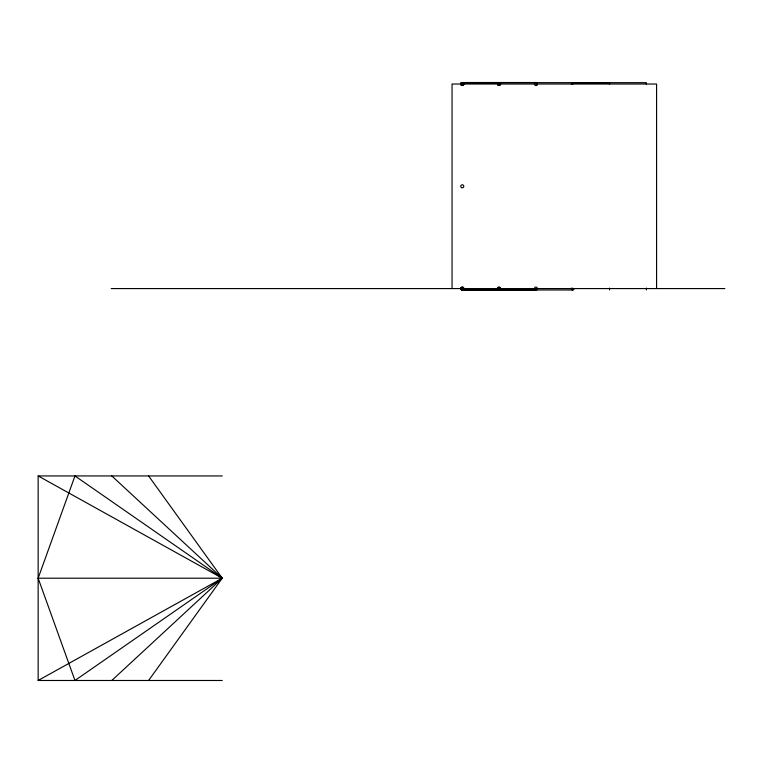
<?xml version="1.0" encoding="UTF-8"?>
<svg xmlns="http://www.w3.org/2000/svg" width="763" height="763" viewBox="0 0 763 763"><rect width="100%" height="100%" fill="white"/><g stroke="black" fill="none" stroke-linecap="round" stroke-linejoin="round"><path stroke-width="1.14" d="M148.604 475.94L222.243 578.211L74.965 680.482L38.15 578.211L74.965 475.94L222.243 578.211L148.604 680.482M461.539 83.529L462.035 83.148M111.789 680.482L222.243 578.211L111.789 475.94M38.15 680.482L222.243 578.211L38.15 475.94L38.15 680.482L222.243 680.482M535.912 82.518L462.273 82.518A1.516 1.459 90 0 0 460.842 84.302A1.516 1.459 -90 0 1 463.303 82.957M462.273 82.642L646.366 82.681L646.366 84.273M462.273 82.747L499.088 82.747M111.217 288.576L724.85 288.576M462.273 289.959L572.727 289.988L572.727 288.08M535.912 290.093L462.273 290.093A1.516 1.459 90 0 1 460.919 288.013A1.516 1.459 -90 0 0 463.399 289.53M38.15 475.94L222.243 475.94M38.15 578.211L222.243 578.211M535.988 83.119L536.647 83.529M656.59 288.576L656.59 84.025L452.049 84.025L452.049 288.576M646.366 288.08L646.366 289.902M609.542 84.273L609.542 82.7L572.727 82.728L572.727 84.273M609.542 288.08L609.542 289.902M463.093 289.578A1.297 1.297 0 0 1 461.119 287.975A1.383 1.268 -90 0 0 463.17 289.549M462.626 82.795A1.288 1.278 0 0 0 461.014 84.264A1.383 1.268 -90 0 1 462.855 82.805M571.449 84.283A1.412 1.297 -90 0 1 573.938 83.51M574.005 288.834A1.412 1.297 -90 0 1 572.364 289.93A1.412 1.297 -90 0 1 571.516 288.052M498.725 290.016A1.516 1.478 -19.8 0 0 500.547 288.147A1.516 1.478 -19.8 0 0 498.001 287.556A1.516 1.478 -19.8 0 0 498.725 290.016M498.439 289.692A1.297 1.297 0 0 0 500.394 288.576A1.297 1.297 0 0 0 498.439 287.451A1.297 1.297 0 0 0 498.439 289.692M461.52 85.342A1.516 1.516 0 0 0 463.79 84.025A1.516 1.516 0 0 0 461.52 82.719A1.516 1.516 0 0 0 461.52 85.342M461.52 289.883A1.516 1.516 0 0 0 463.79 288.576A1.516 1.516 0 0 0 461.52 287.26A1.516 1.516 0 0 0 461.52 289.883M461.405 289.721A1.516 1.402 0 0 0 463.78 288.7A1.516 1.402 0 0 0 461.634 287.298A1.516 1.402 0 0 0 461.405 289.721M497.905 84.931A1.516 1.478 19.8 0 0 500.499 84.598A1.516 1.478 19.8 0 0 498.868 82.557A1.516 1.478 19.8 0 0 497.905 84.931M461.405 85.179A1.516 1.402 0 0 0 463.78 84.159A1.516 1.402 0 0 0 461.634 82.757A1.516 1.402 0 0 0 461.405 85.179M537.095 84.903A1.516 1.459 -90 0 0 536.036 82.518A1.516 1.459 -90 0 0 534.586 84.664A1.516 1.459 -90 0 0 537.095 84.903M498.439 85.151A1.297 1.297 0 0 0 500.394 84.025A1.297 1.297 0 0 0 498.439 82.909A1.297 1.297 0 0 0 498.439 85.151M461.52 187.612A1.516 1.516 0 0 0 463.79 186.306A1.516 1.516 0 0 0 461.52 184.989A1.516 1.516 0 0 0 461.52 187.612M537.171 289.33A1.516 1.459 -90 0 0 535.912 287.06A1.516 1.459 -90 0 0 534.653 289.33A1.516 1.459 -90 0 0 537.171 289.33"/></g></svg>
